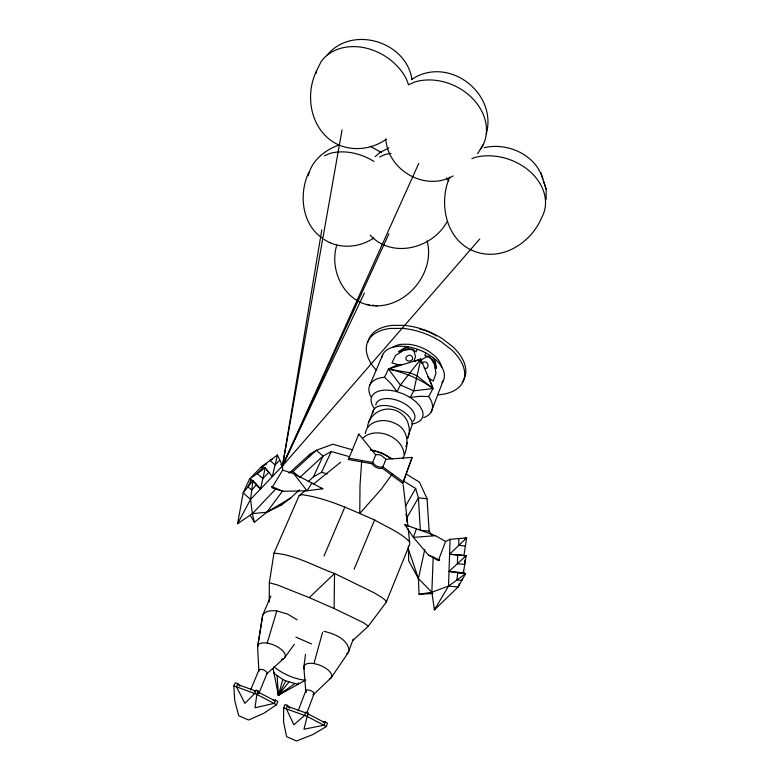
<?xml version="1.0" encoding="UTF-8"?>
<svg xmlns="http://www.w3.org/2000/svg" width="780" height="780" viewBox="0 0 780 780"><rect width="100%" height="100%" fill="white"/><g stroke="black" fill="none" stroke-linecap="round" stroke-linejoin="round"><path stroke-width="1.17" d="M458.845 538.551L458.845 545.356L465.397 546.019M269.266 601.916L269.334 582.767L273.956 553.176L299.14 495.631L305.74 490.318M289.614 708.259L287.557 705.354L284.934 704.623L283.657 707.879L283.559 721.88L286.621 736.671L296.498 741L312.692 734.643L326.313 726.57L327.502 723.274L325.289 721.89L322.949 721.939M352.521 640.78L368.335 626.125L363.188 622.528L334.113 608.517L334.542 573.475C314.74 566.338 295.094 554.639 273.956 553.176M464.87 560.04L464.744 564.428L457.402 563.725L457.675 554.95L465.007 555.662M463.476 570.511L463.408 572.793L465.611 573.67L458.133 586.969L434.401 609.911L431.857 592.205L433.173 556.998M435.298 607.659L434.401 609.911L448.519 586.102L450.079 539.312L466.654 537.868L463.924 555.633L449.582 554.249L466.654 537.868L464.431 538.619M258.112 693.322L258.209 691.139L256.094 690.212L254.231 691.626M305.838 679.975L278.392 695.263L278.587 692.835M361.696 460.873L360.009 485.511L359.755 513.464L381.244 489.226L392.135 474.201M299.413 489.86L290.657 498.001L266.799 512.255L254.387 522.239L252.388 513.62L250.546 499.415L252.935 480.558L249.483 479.135L243.184 492.853L237.598 523.731L252.388 513.62L276.373 488.348M305.497 654.332L303.839 667.387L305.76 691.08M316.124 73.349L316.397 71.282L321.048 61.717A51.061 40.531 31.9 0 1 363.86 47.639A51.061 40.531 31.9 0 1 406.078 78.322L408.584 84.815L414.59 82.037A50.768 40.774 25.5 0 1 472.446 98.377A50.768 40.774 25.5 0 1 480.421 149.428M308.285 175.812C311.386 160.904 324.782 150.014 338.705 145.158M307.671 715.318L308.051 712.978L305.935 712.052L304.697 715.328L293.855 724.795L286.279 708.62L287.557 705.354M321.799 229.895L282.487 465.943L282.623 470.135L273.107 485.911L271.879 486.642L271.957 487.831L282.945 491.293L307.008 490.796L322.813 488.758L293.767 473.645L282.623 470.135M336.794 245.125C328.322 272.23 346.944 306.511 377.354 305.877C408.74 305.263 435.181 271.479 427.118 240.913M342.049 129.88L282.487 465.943L250.546 499.415L237.598 523.731M486.272 133.965C497.786 92.449 447.632 54.922 411.479 79.609M432.978 593.512L419.065 594.341L418.421 578.643L424.769 549.49M256.288 485.17L260.549 488.933L265.239 467.737L261.251 466.898L249.483 479.135L265.239 467.737L272.298 476.629L277.436 455.023L261.251 466.898L266.594 464.061M449.68 177.128C437.239 205.647 447.486 246.441 481.377 253.354C506.922 258.677 532.243 240.503 541.768 217.405A50.378 38.912 19.3 0 0 530.176 171.717A50.378 38.912 19.3 0 0 474.991 157.433L471.9 158.672M402.919 458.25C409.481 445.195 409.247 428.727 393.734 422.838C383.643 417.953 367.234 420.761 365.274 433.602M313.94 663.605L322.598 632.297M285.022 690.583L278.392 695.263L282.799 679.477L274.16 673.433L272.902 668.45M267.199 643.13L276.802 610.935L287.596 614.055L297.082 619.817M405.892 446.677L407.228 442.523M358.849 434.06L348.368 459.508L372.099 463.798A7.907 5.782 26.8 0 0 382.366 468.293L402.753 483.317L412.142 457.392L385.915 459.303L381.41 455.5A7.917 5.782 26.8 0 0 375.706 454.837L358.849 434.06L358.215 435.396M402.753 483.317L412.142 457.392M445.575 541.476L435.523 535.704L416.442 528.801L413.361 537.361L428.376 554.97L438.302 560.664L439.618 560.079L439.091 558.577L445.575 541.476L450.079 539.312M325.289 721.89L324.09 725.185L303.956 729.222L308.051 712.978M353.203 639.122L348.309 652.519L331.334 677.557L313.94 694.122L306.725 713.271M462.598 578.331L461.838 580.379L456.895 580.008L457.782 572.627L464.568 573.261M308.753 172.419C298.633 194.054 301.714 224.23 322.657 238.417M459.352 583.703L458.133 586.969L448.519 586.102L431.857 592.205L419.065 594.341M413.839 361.345L415.526 356.85L414.238 351.858L412.591 349.908L409.237 349.411L403.406 350.542L395.47 355.505L391.95 362.953L397.625 364.514M385.915 459.303L382.366 468.293M425.812 353.048L424.798 355.719L428.785 356.353L432.13 359.102L434.772 362.661L436.41 368.443L435.318 361.276L433.212 357.874M298.135 710.814L305.877 690.592M431.194 411.938L443.05 381.001M375.706 454.837L372.099 463.798M368.979 421.61L373.483 410.095M239.928 686.351L237.803 683.563L235.219 682.841L233.844 686.059L234.721 700.489L238.729 715.689L248.605 720.018L263.854 713.251L276.481 704.74L277.777 701.483L275.535 700.089L273.166 700.206M275.535 700.089L274.238 703.346L255.002 707.772L256.873 694.375L258.209 691.139M316.397 71.282C305.341 94 309.855 125.209 331.052 140.536C347.256 152.246 370.519 150.667 386.315 139.162M368.335 626.125L386.188 602.326L409.773 544.069L408.213 528.762M258.785 693.576L266.994 673.559M256.094 690.212L254.758 693.449L244.91 703.355L236.438 686.78L233.844 686.059M250.624 689.998L258.931 670.02M354.101 569.244L374.615 519.967C351.117 509.906 327.434 498.157 301.84 494.647L299.14 495.631M237.803 683.563L236.438 686.78L256.873 694.375L276.481 704.74M369.827 385.076L382.765 354.617M324.012 556.062L344.887 506.951M270.835 596.066L262.724 615.03L262.246 617.838L257.595 647.127L258.843 670.527M417.212 349.284L416.091 351.907L412.815 349.372L408.408 348.719L403.972 349.177L398.56 351.877L404.537 347.802L408.466 347.041M420.888 361.813L421.834 359.609L426.104 357.055L428.571 356.899L431.125 358.985L434.236 364.036L435.981 373.24L433.319 381.059L428.707 378.115M308.939 456.427L309.913 454.233L316.329 450.294L332.777 444.229L352.628 449.845M418.743 163.42L282.487 465.943L280.858 464.51M251.17 479.827L248.02 486.759L251.716 490.171L256.523 484.507L253.919 482.196M388.937 233.737L282.487 465.943L277.436 455.023M308.178 481.709L313.433 476.824L323.017 456.085L331.295 451.542L349.343 456.631M313.433 476.824L321.526 472.31L331.295 451.542M348.368 459.508L348.991 458.172L372.752 462.481A7.917 5.782 26.8 0 0 383.029 466.976L403.445 482.011M364.387 293.075L282.487 465.943L479.827 238.924M370.929 396.786A33.54 18.174 22 0 1 384.511 377.237L388.45 369.047L397.936 364.728L402.519 364.416M274.404 672.389L273.926 672.75L278.392 695.263L285.773 680.911L297.034 684.021L298.194 683.962L298.34 682.87M423.764 417.602A33.54 18.174 22 0 0 428.639 396.542L433.036 388.557L429.322 378.466L427.82 376.652M405.405 506.395L415.652 488.475L403.533 481.055M447.613 220.711C433.563 248.176 392.398 259.447 370.11 235.082M477.633 153.738L483.395 144.31M311.883 483.025L307.008 490.796L293.767 473.645M284.963 657.248L294.226 644.417M252.388 513.62L266.799 512.255L282.535 491.049M362.505 438.448C375.238 425.704 403.104 436.478 404.079 454.545M277.154 675.919L278.392 695.263L288.785 682.11M278.304 692.893L278.392 695.263L280.02 693.469M263.201 467.308L257.195 473.558L262.85 478.54L268.846 472.28L266.428 470.145M326.771 55.575C351.244 24.833 406.224 41.057 411.947 79.414M279.844 460.2L275.087 464.909L270.007 460.473L272.123 459.371M346.866 653.903L348.309 652.519L349.118 649.837C346.885 638.625 334.035 633.565 324.012 631.371M269.334 582.767L277.397 584.951L309.241 597.626L334.542 573.475L373.883 592.663L381.732 597.383L385.905 600.668L386.188 602.326M299.773 477.487L323.017 456.085L316.329 450.294L293.007 471.559L288.785 472.816M448.519 586.102L465.611 573.67L449.007 571.447L466.138 555.692L449.582 554.249M289.38 472.924L309.913 454.233M283.706 658.564L266.633 673.94A4.407 1.911 22.9 0 0 263.299 669.854A4.407 1.911 22.9 0 0 259.038 671.122M375.16 156.605L380.113 152.363L388.986 147.907M313.287 484.253L340.626 462.248M373.854 237.939C359.356 247.894 339.046 249.483 324.061 239.372M266.799 512.255L281.395 505.099L290.657 498.001M278.392 695.263L294.801 683.65M324.451 155.834L329.843 153.455A48.321 35.675 28 0 1 373.942 161.441M379.587 156.916L385.271 154.508A48.965 36.943 25 0 1 390.985 153.368M453.19 175.929C425.119 191.831 388.108 170.576 385.749 138.996M413.956 361.598L420.8 359.083L433.036 388.557L413.741 390.839L400.413 384.998L388.45 369.047L420.8 359.083L421.717 363.49M484.01 147.761C507.488 142.028 535.918 154.869 542.841 178.893M435.523 535.704L413.361 537.361L404.84 524.677L416.442 528.801M279.084 505.264L281.395 505.099M428.639 396.542L419.65 396.289L410.241 397.478L403.874 394.124L397.02 391.697A27.388 14.654 22 0 0 374.488 393.276A27.388 14.654 22 0 0 374.673 408.837M463.924 555.633L466.138 555.692L463.408 572.793L449.007 571.447M276.802 610.935C271.937 610.477 265.629 610.331 262.724 615.03L257.595 647.127A14.791 6.64 22.9 0 1 276.169 646.133A14.791 6.64 22.9 0 1 281.609 659.383M431.788 535.119L429.136 531.16L420.361 530.273L418.421 497.854L415.652 488.475M429.136 531.16L427.05 498.761L418.421 497.854L406.848 517.725L407.092 522.444M366.502 304.385L369.232 304.746M372.294 305.194L377.354 305.877M370.529 450.313C377.618 451.006 384.715 453.473 390.117 458.221M304.005 680.062C292.958 678.542 282.575 673.608 273.79 666.822M320.609 488.153L322.813 488.758M321.526 472.31L327.249 473.909M283.657 707.879L306.823 716.264L326.313 726.57M370.412 449.446L382.493 453.609L392.398 458.903M370.1 146.211L381.654 152.714M329.657 242.453L330.476 242.726M237.461 684.362L255.752 691.021M287.235 706.173L305.633 712.871M271.879 486.642L282.945 491.293M309.241 597.626L334.113 608.517M295.912 637.133L311.493 643.939M428.376 554.97L439.618 560.079M282.799 679.477L285.773 680.911M307.749 713.798L324.987 722.709M257.868 691.948L275.213 700.898M374.615 519.967C386.461 526.919 399.857 532.038 409.715 541.876M406.458 474.22L419.543 482.215L427.05 498.761M404.84 524.677L406.799 525.925M435.357 335.449L436.137 336.043M293.007 471.559L298.925 476.746M250.546 499.415L243.184 492.853L252.935 480.558L260.549 488.933M384.511 377.237L391.248 383.857L397.02 391.697L400.413 384.998L420.8 359.083L413.741 390.839L410.241 397.478L415.662 401.515L419.767 405.931L422.273 410.416A27.388 14.654 22 0 1 411.918 423.93M408.34 546.068L408.7 560.84L418.421 578.643L431.857 592.205M446.599 177.967L448.705 180.901M250.165 515.268L254.387 522.239M408.535 549.608L418.421 578.643M543.738 181.769L546.146 189.179L546.156 199.319M540.784 172.585L546.146 189.179M405.853 514.264L406.517 516.565M403.182 484.653L407.95 526.373M306.355 692.279A4.417 1.911 21.9 0 1 307.456 689.929A4.417 1.911 21.9 0 1 313.043 692.016A4.417 1.911 21.9 0 1 312.897 694.707M304.405 669.367A14.82 6.63 21.9 0 1 319.449 665.087A14.82 6.63 21.9 0 1 329.95 678.824M372.889 412.912A20.748 10.93 22.1 0 1 387.445 405.697A20.748 10.93 22.1 0 1 409.685 417.407L411.616 420.771A20.748 10.93 22.1 0 1 411.46 426.719L407.511 438.467A21.04 20.914 6.8 0 0 409.178 427.772L407.872 422.468A21.04 20.914 6.8 0 0 367.458 426.845M412.961 421.307A20.67 10.998 22 0 0 414.356 413.78L412.444 410.416A20.67 10.998 22 0 0 391.121 398.843A20.67 10.998 22 0 0 375.804 405.044M441.919 382.619A32.945 18.613 21.9 0 0 435.854 359.892C427.255 352.404 416.403 347.792 405.103 346.437A32.945 18.613 21.9 0 0 381.907 357.415M392.779 347.334A27.992 15.922 21.9 0 1 401.895 344.263L408.437 344.273A27.992 15.922 21.9 0 1 428.981 351.458L434.489 355.67A27.992 15.922 21.9 0 1 441.675 367.429M438.302 394.807A51.714 29.435 21.9 0 0 451.513 349.732L441.236 341.796A51.714 29.435 21.9 0 0 402.694 328.37L390.507 328.439A51.714 29.435 21.9 0 0 376.584 370.432M462.169 381.985A51.626 29.504 21.9 0 0 452.692 346.671L442.435 338.744A51.626 29.504 21.9 0 0 403.962 325.348L391.794 325.435A51.626 29.504 21.9 0 0 367.975 341.962M419.63 329.043A27.729 16.107 21.8 0 1 434.343 334.815M424.183 367.936A3.734 2.759 62.2 0 0 427.82 367A3.734 2.759 62.2 0 0 426.436 362.261A3.734 3.013 40.4 0 0 422.36 363.529M410.036 372.772L388.45 369.047C404.713 372.606 419.601 378.612 433.036 388.557L417.076 375.853L410.036 372.772M412.444 359.19A3.734 3.052 13.5 0 0 410.416 355.241A3.734 2.886 -10.2 0 0 406.068 357.484A3.734 2.886 -10.2 0 0 408.106 360.896A3.734 3.052 13.5 0 0 412.444 359.19"/></g></svg>
